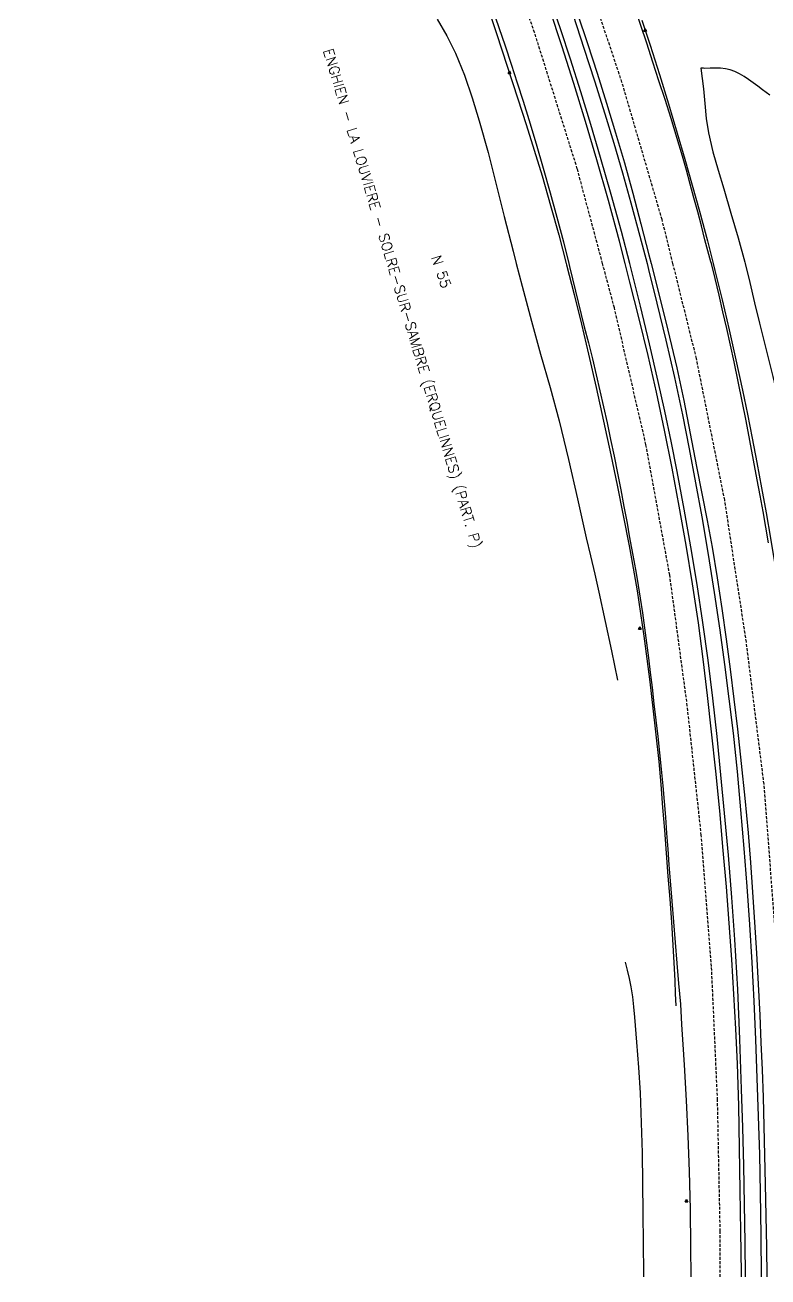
# Model space of a CAD drawing. Header units: millimetres. Extents: x 132999 to 134001, y 129000 to 130000.
# Drawn here: x 133530.1 to 133659.1, y 129000 to 129217.4 of the extents above; entities that cross this region are included whole.
import ezdxf
from ezdxf.enums import TextEntityAlignment as Align

# ---------------------------------------------------------------- set-up
doc = ezdxf.new("R2010")
doc.units = ezdxf.units.MM
doc.linetypes.add('DASHED', pattern=[0.75, 0.5, -0.25])
doc.layers.get('0').update_dxf_attribs({"linetype": 'CONTINUOUS'})
for name, color, linetype in [('W0001', 6, 'DASHED'), ('W0008', 7, 'CONTINUOUS'), ('W0010', 4, 'CONTINUOUS'), ('W0330', 7, 'CONTINUOUS'), ('W0850', 7, 'CONTINUOUS'), ('W0989', 7, 'CONTINUOUS'), ('W0990', 7, 'CONTINUOUS')]:
    doc.layers.add(name, color=color, linetype=linetype)
doc.styles.get("Standard").update_dxf_attribs({"font": 'romans.shx', "width": 0.85})

# ---------------------------------------------------------------- blocks, each defined once
blk = doc.blocks.new('T850')
for p, q in [((-0.25, -0.15), (0, 0.32)), ((0, 0.32), (0.25, -0.15)), ((-0.25, -0.15), (0.25, -0.15))]:
    blk.add_line(p, q)
for major_axis in [(-0.106, 0.106), (-0.0354, 0.0354), (-0.0236, 0.0236)]:
    blk.add_ellipse((0, 0), major_axis=major_axis, ratio=1, start_param=3.926991, end_param=10.210176)

msp = doc.modelspace()

# ---------------------------------------------------------------- linework, layer by layer
at = {"layer": 'W0001'}
for points in [[(133630.43, 129176), (133626.04, 129192.45), (133618.62, 129216.12), (133610.27, 129239.5), (133600.64, 129262.54), (133590.59, 129285.39), (133580.16, 129307.74), (133567.96, 129329.84), (133555.54, 129351.3), (133542.78, 129372.76), (133530.15, 129394.14)], [(133642.65, 129176), (133640.76, 129183.65), (133633.8, 129207.49), (133625.88, 129231.2), (133617.04, 129254.54), (133607.46, 129277.35), (133598.11, 129298.88)], [(133650.87, 129000), (133650.85, 129007.94), (133650.39, 129030.75), (133649.35, 129053.93), (133647.57, 129076.72), (133645.14, 129099.18), (133642.09, 129121.91), (133637.96, 129144.55), (133632.48, 129168.32), (133630.43, 129176)], [(133662.43, 129000), (133662.32, 129012.58), (133661.67, 129036.08), (133660.36, 129060.84), (133658.46, 129085.61), (133655.39, 129110.28), (133651.63, 129134.95), (133646.73, 129159.51), (133642.65, 129176)]]:
    msp.add_lwpolyline(points, dxfattribs=at)
at = {"layer": 'W0008'}
for points in [[(133611.34, 129220.2), (133612.43, 129217.01), (133613.5, 129213.81), (133614.57, 129210.62), (133615.61, 129207.41), (133616.64, 129204.21), (133617.64, 129200.99), (133618.91, 129196.77), (133620.14, 129192.54), (133621.34, 129188.3), (133622.5, 129184.04), (133623.62, 129179.78), (133624.58, 129176)], [(133634.34, 129176), (133633.34, 129179.87), (133631.43, 129186.97), (133629.44, 129194.04), (133627.48, 129200.66), (133625.44, 129207.26), (133623.34, 129213.84), (133621.27, 129220.12)], [(133649.25, 129176.29), (133648.19, 129180.12), (133647.58, 129182.55), (133646.95, 129184.98), (133646.3, 129187.4), (133645.65, 129189.81), (133644.98, 129192.23), (133644.29, 129194.63), (133643.32, 129197.92), (133642.31, 129201.2), (133641.27, 129204.47), (133640.22, 129207.73), (133639.15, 129210.99), (133638.09, 129214.26), (133637.07, 129217.37), (133636.05, 129220.48)], [(133626.05, 129219.35), (133627.79, 129214.2), (133629.49, 129209.04), (133631.12, 129203.88), (133632.7, 129198.71), (133634.22, 129193.52), (133635.68, 129188.21), (133637.07, 129182.88), (133638.44, 129177.54), (133638.84, 129176)], [(133649.32, 129176), (133649.25, 129176.29)], [(133624.58, 129176), (133624.71, 129175.51)], [(133624.71, 129175.51), (133627.26, 129165.03), (133627.96, 129162.25), (133628.65, 129159.47), (133629.31, 129156.69), (133629.96, 129153.9), (133630.6, 129151.11), (133631.21, 129148.32), (133631.83, 129145.42), (133632.43, 129142.53), (133633, 129139.62), (133633.57, 129136.72), (133634.12, 129133.82), (133634.67, 129130.91), (133635.07, 129128.74), (133635.47, 129126.58), (133635.87, 129124.41), (133636.25, 129122.24), (133636.62, 129120.07), (133636.97, 129117.9), (133637.36, 129115.32), (133637.72, 129112.73), (133638.05, 129110.14), (133638.38, 129107.55), (133638.69, 129104.96), (133639.01, 129102.37), (133639.35, 129099.53), (133639.68, 129096.69), (133640.01, 129093.85), (133640.32, 129091.01), (133640.61, 129088.17), (133640.89, 129085.32), (133641.13, 129082.58), (133641.35, 129079.83), (133641.55, 129077.07), (133641.74, 129074.32), (133641.94, 129071.57), (133642.15, 129068.82), (133642.43, 129065.24), (133642.73, 129061.67), (133643.02, 129058.1), (133643.32, 129054.52), (133643.62, 129050.95), (133643.93, 129047.38)], [(133654.54, 129000), (133654.54, 129000.7), (133654.45, 129007.86), (133654.33, 129015.02), (133654.21, 129022.36), (133654.07, 129029.7), (133653.84, 129037.03), (133653.57, 129043.08), (133653.23, 129049.12), (133652.85, 129055.16), (133652.41, 129061.46), (133651.92, 129067.76), (133651.38, 129074.06), (133650.76, 129080.94), (133650.09, 129087.82), (133649.36, 129094.69), (133648.65, 129101), (133647.9, 129107.29), (133647.06, 129113.58), (133646.04, 129120.35), (133644.92, 129127.11), (133643.73, 129133.85), (133642.5, 129140.47), (133641.19, 129147.09), (133639.79, 129153.68), (133638.33, 129160.05), (133636.78, 129166.41), (133635.18, 129172.76), (133634.34, 129176)], [(133638.84, 129176), (133640.13, 129171), (133641.78, 129164.46), (133643.32, 129157.89), (133644.52, 129152.19), (133645.64, 129146.47), (133646.74, 129140.74), (133647.66, 129136.07), (133648.57, 129131.4), (133649.43, 129126.72), (133650.3, 129121.4), (133651.11, 129116.07), (133651.86, 129110.74), (133652.56, 129105.55), (133653.22, 129100.36), (133653.83, 129095.16), (133654.51, 129089.16), (133655.14, 129083.15), (133655.7, 129077.13), (133656.11, 129071.97), (133656.47, 129066.8), (133656.81, 129061.63), (133657.14, 129056.24), (133657.44, 129050.84), (133657.72, 129045.45), (133657.93, 129040.7), (133658.13, 129035.95), (133658.3, 129031.2), (133658.45, 129026.17), (133658.57, 129021.14), (133658.68, 129016.11), (133658.79, 129010.63), (133658.88, 129005.15), (133658.93, 129000)], [(133659.26, 129127.47), (133658.78, 129130.21), (133658.29, 129132.96), (133657.79, 129135.69), (133657.29, 129138.43), (133656.65, 129141.85), (133656.01, 129145.27), (133655.35, 129148.69), (133654.68, 129152.1), (133653.98, 129155.51), (133653.26, 129158.92), (133652.63, 129161.82), (133651.99, 129164.72), (133651.32, 129167.62), (133650.65, 129170.51), (133649.96, 129173.4), (133649.32, 129176)], [(133643.93, 129047.38), (133644.16, 129043.87), (133644.38, 129040.35), (133644.59, 129036.83), (133644.93, 129030.66), (133645.23, 129024.49), (133645.46, 129018.31), (133645.63, 129011.77), (133645.72, 129005.23), (133645.77, 129000)]]:
    msp.add_lwpolyline(points, dxfattribs=at)
at = {"layer": 'W0010'}
for points in [[(133610.08, 129221.62), (133611.99, 129215.96), (133613.88, 129210.28), (133615.73, 129204.59), (133617.16, 129200.16), (133618.56, 129195.71), (133619.92, 129191.25), (133621.4, 129186.11), (133622.81, 129180.96), (133624.12, 129176)], [(133635.15, 129176), (133633.69, 129181.56), (133631.92, 129188), (133630.08, 129194.43), (133628.4, 129200.13), (133626.66, 129205.82), (133624.86, 129211.5), (133623.18, 129216.58), (133621.45, 129221.65)], [(133625.32, 129219.11), (133627.2, 129213.43), (133629.04, 129207.73), (133630.83, 129202.01), (133632.38, 129196.88), (133633.89, 129191.73), (133635.35, 129186.57), (133636.92, 129180.78), (133638.15, 129176)], [(133637.26, 129218.26), (133638.67, 129213.93), (133640.29, 129208.85), (133641.86, 129203.76), (133643.39, 129198.66), (133644.72, 129194.15), (133646.01, 129189.62), (133647.26, 129185.08), (133648.62, 129179.96), (133649.63, 129176)], [(133624.12, 129176), (133624.18, 129175.79), (133625.49, 129170.63), (133626.75, 129165.46), (133627.97, 129160.28), (133629.31, 129154.45), (133630.61, 129148.61), (133631.87, 129142.77), (133632.96, 129137.52), (133634.02, 129132.26), (133635.03, 129126.99), (133635.74, 129123.08), (133636.42, 129119.15), (133637.04, 129115.23), (133637.61, 129111.28), (133638.13, 129107.33), (133638.62, 129103.38), (133639.17, 129098.77), (133639.7, 129094.15), (133640.17, 129089.53), (133640.53, 129085.54), (133640.85, 129081.56), (133641.16, 129077.57), (133641.48, 129073.59), (133641.78, 129069.6), (133642.08, 129065.61), (133642.37, 129061.61), (133642.65, 129057.6), (133642.88, 129053.59), (133642.98, 129051.42), (133643.06, 129049.25), (133643.14, 129047.08)], [(133655.27, 129000), (133655.2, 129005.96), (133655.09, 129012.64), (133654.95, 129019.3), (133654.78, 129025.97), (133654.57, 129032.63), (133654.26, 129041.29), (133653.9, 129049.95), (133653.42, 129058.6), (133652.88, 129065.93), (133652.27, 129073.26), (133651.6, 129080.57), (133650.97, 129087.22), (133650.3, 129093.87), (133649.56, 129100.5), (133648.74, 129107.1), (133647.84, 129113.68), (133646.85, 129120.25), (133645.77, 129126.82), (133644.61, 129133.37), (133643.36, 129139.91), (133642.32, 129145.13), (133641.24, 129150.34), (133640.1, 129155.53), (133638.6, 129162.07), (133637.03, 129168.59), (133635.39, 129175.1), (133635.15, 129176)], [(133638.15, 129176), (133638.42, 129174.97), (133639.86, 129169.15), (133641.41, 129162.69), (133642.9, 129156.21), (133644.3, 129149.72), (133645.48, 129143.83), (133646.59, 129137.92), (133647.65, 129132.01), (133648.75, 129125.46), (133649.79, 129118.9), (133650.77, 129112.34), (133651.6, 129106.37), (133652.37, 129100.4), (133653.08, 129094.42), (133653.78, 129087.77), (133654.4, 129081.1), (133654.96, 129074.43), (133655.48, 129067.82), (133655.96, 129061.21), (133656.37, 129054.59), (133656.71, 129047.91), (133656.99, 129041.23), (133657.24, 129034.54), (133657.46, 129027.9), (133657.65, 129021.26), (133657.8, 129014.61), (133657.9, 129007.26), (133657.95, 129000)], [(133649.63, 129176), (133649.93, 129174.82), (133651.19, 129169.68), (133652.41, 129164.48), (133653.58, 129159.26), (133654.7, 129154.04), (133655.57, 129149.85), (133656.4, 129145.66), (133657.21, 129141.46), (133658.04, 129137.07), (133658.84, 129132.68), (133659.6, 129128.29), (133660.35, 129123.74), (133661.05, 129119.2), (133661.7, 129114.64), (133662.31, 129110.03), (133662.87, 129105.4), (133663.4, 129100.78), (133663.92, 129096.16), (133664.41, 129091.54), (133664.89, 129086.93), (133665.1, 129084.93), (133665.32, 129082.94), (133665.53, 129080.95)]]:
    msp.add_lwpolyline(points, dxfattribs=at)
at = {"layer": 'W0330'}
for points in [[(133601.71, 129218.47), (133603.37, 129215.54), (133604.89, 129212.53), (133606.43, 129208.7), (133607.76, 129204.76), (133609, 129200.8), (133610.56, 129195.3), (133611.95, 129189.75), (133613.34, 129184.19), (133614.91, 129178.13), (133615.45, 129176)], [(133659.46, 129205.26), (133658.17, 129206.2), (133657.37, 129206.79), (133656.57, 129207.38), (133655.76, 129207.94), (133655, 129208.46), (133654.23, 129208.96), (133653.42, 129209.36), (133652.61, 129209.62), (133651.77, 129209.8), (133650.92, 129209.92), (133650.02, 129209.95), (133649.12, 129209.91), (133648.21, 129209.9), (133647.98, 129209.91), (133647.74, 129209.92), (133647.5, 129209.93)], [(133647.5, 129209.93), (133647.96, 129206.32)], [(133647.96, 129206.32), (133648.2, 129203.77), (133648.44, 129201.21), (133648.8, 129198.68), (133649.55, 129195.42), (133650.51, 129192.2), (133651.48, 129188.98), (133652.71, 129184.73), (133653.95, 129180.49), (133655.12, 129176.23), (133655.17, 129176)], [(133615.45, 129176), (133616.47, 129172.06), (133618.06, 129166), (133619.67, 129160.24), (133621.31, 129154.49), (133622.87, 129148.71), (133624.52, 129141.95), (133626.06, 129135.16), (133627.6, 129128.38), (133628.33, 129125.22), (133629.06, 129122.07), (133629.78, 129118.91), (133630.88, 129113.83), (133631.95, 129108.74), (133633.02, 129103.65)], [(133655.17, 129176), (133655.99, 129172.71), (133656.82, 129169.18), (133657.65, 129165.66), (133658.83, 129161.02), (133660, 129156.38), (133661.08, 129151.71), (133661.99, 129147.02), (133662.8, 129142.3), (133663.52, 129137.56), (133664.12, 129133.05), (133664.64, 129128.52), (133665.15, 129123.99), (133665.52, 129120.78), (133665.88, 129117.57), (133666.25, 129114.37), (133667.29, 129107.07)], [(133637.59, 129000), (133637.57, 129000.68), (133637.48, 129011.1), (133637.38, 129021.53), (133637, 129031.95), (133636.72, 129036.35), (133636.4, 129040.75), (133636, 129045.14), (133635.83, 129046.9), (133635.66, 129048.66), (133635.41, 129050.41), (133635.12, 129051.84), (133634.78, 129053.26), (133634.43, 129054.69), (133634.43, 129054.69), (133634.43, 129054.69), (133634.43, 129054.69), (133634.43, 129054.69)]]:
    msp.add_lwpolyline(points, dxfattribs=at)

# ---------------------------------------------------------------- block references
at = {"layer": 'W0850', "rotation": 359.9999899820874}
for p in [(133637.82, 129216.51), (133614.26, 129209.17), (133636.9, 129112.65), (133644.99, 129013.2)]:
    msp.add_blockref('T850', p, dxfattribs=at)

# ---------------------------------------------------------------- texts
at = {"layer": 'W0989'}
msp.add_text('ENGHIEN - LA LOUVIERE - SOLRE-SUR-SAMBRE (ERQUELINNES) (PART. P)', height=1.75, rotation=286.6401, dxfattribs=at).set_placement((133595.69, 129169.96), align=Align.MIDDLE_CENTER)
at = {"layer": 'W0990'}
msp.add_text('N 55', height=1.75, rotation=288.5497, dxfattribs=at).set_placement((133602.41, 129174.6), align=Align.MIDDLE_CENTER)

doc.saveas('drawing.dxf')
